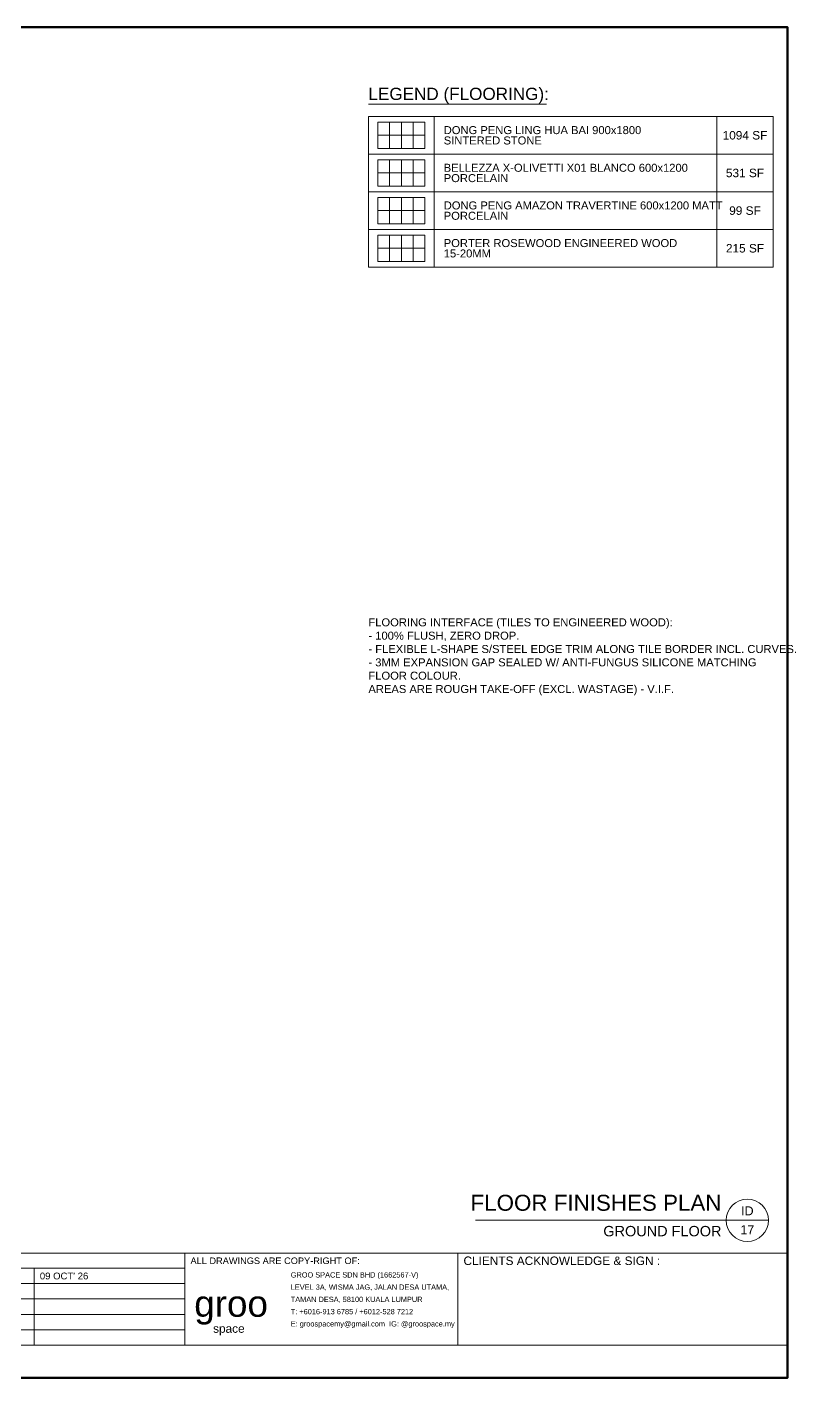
# Model space of a CAD drawing. Header units: millimetres. Extents: x 5 to 417, y 5 to 292.
# Drawn here: x 253.5 to 416.8, y 5 to 292 of the extents above; entities that cross this region are included whole.
import ezdxf
from ezdxf.enums import TextEntityAlignment as Align

# ---------------------------------------------------------------- set-up
doc = ezdxf.new("R2010")
doc.units = ezdxf.units.MM
for name, color, linetype, lineweight in [('0-SHEET', 7, 'CONTINUOUS', 50), ('0-TITLE', 7, 'CONTINUOUS', 18), ('0-TITLE-TXT', 7, 'CONTINUOUS', 13), ('I-FLOR', 8, 'CONTINUOUS', 9), ('I-NOTE', 1, 'CONTINUOUS', 13), ('I-TEXT', 7, 'CONTINUOUS', 13)]:
    doc.layers.add(name, color=color, linetype=linetype, lineweight=lineweight)
doc.styles.get("Standard").update_dxf_attribs({"font": 'arial.ttf'})

msp = doc.modelspace()

# ---------------------------------------------------------------- linework, layer by layer
at = {"layer": '0-SHEET'}
msp.add_lwpolyline([(5, 5), (415, 5), (415, 292), (5, 292)], close=True, dxfattribs=at)
at = {"layer": '0-TITLE'}
for p, q in [((5, 31.5), (415, 31.5)), ((287, 12), (287, 31.5)), ((345, 12), (345, 31.5)), ((219, 28.3), (287, 28.3)), ((255, 12), (255, 28.3)), ((219, 25.04), (287, 25.04)), ((219, 21.78), (287, 21.78)), ((219, 18.52), (287, 18.52)), ((219, 15.26), (287, 15.26)), ((5, 12), (415, 12))]:
    msp.add_line(p, q, dxfattribs=at)
at = {"layer": 'I-FLOR', "color": 5}
for p, q in [((330.5, 266.2), (330.5, 271.8)), ((333, 266.2), (333, 271.8)), ((335.5, 266.2), (335.5, 271.8)), ((328, 269), (338, 269))]:
    msp.add_line(p, q, dxfattribs=at)
at = {"layer": 'I-FLOR', "color": 6}
for p, q in [((330.5, 258.2), (330.5, 263.8)), ((333, 258.2), (333, 263.8)), ((335.5, 258.2), (335.5, 263.8)), ((328, 261), (338, 261))]:
    msp.add_line(p, q, dxfattribs=at)
at = {"layer": 'I-FLOR', "color": 30}
for p, q in [((330.5, 250.2), (330.5, 255.8)), ((333, 250.2), (333, 255.8)), ((335.5, 250.2), (335.5, 255.8)), ((328, 253), (338, 253))]:
    msp.add_line(p, q, dxfattribs=at)
at = {"layer": 'I-FLOR', "color": 3}
for p, q in [((330.5, 242.2), (330.5, 247.8)), ((333, 242.2), (333, 247.8)), ((335.5, 242.2), (335.5, 247.8)), ((328, 245), (338, 245))]:
    msp.add_line(p, q, dxfattribs=at)
at = {"layer": 'I-FLOR', "color": 5}
msp.add_lwpolyline([(328, 266.2), (338, 266.2), (338, 271.8), (328, 271.8)], close=True, dxfattribs=at)
at = {"layer": 'I-FLOR', "color": 6}
msp.add_lwpolyline([(328, 258.2), (338, 258.2), (338, 263.8), (328, 263.8)], close=True, dxfattribs=at)
at = {"layer": 'I-FLOR', "color": 30}
msp.add_lwpolyline([(328, 250.2), (338, 250.2), (338, 255.8), (328, 255.8)], close=True, dxfattribs=at)
at = {"layer": 'I-FLOR', "color": 3}
msp.add_lwpolyline([(328, 242.2), (338, 242.2), (338, 247.8), (328, 247.8)], close=True, dxfattribs=at)
at = {"layer": 'I-NOTE', "color": 1}
msp.add_line((326, 275.6), (363.8, 275.6), dxfattribs=at)
at = {"layer": 'I-TEXT'}
for p, q in [((348.75, 38.5), (402, 38.5)), ((402, 38.5), (411, 38.5))]:
    msp.add_line(p, q, dxfattribs=at)
for points in [[(326, 265), (340, 265), (340, 273), (326, 273)], [(340, 265), (400, 265), (400, 273), (340, 273)], [(400, 265), (412, 265), (412, 273), (400, 273)], [(326, 257), (340, 257), (340, 265), (326, 265)], [(340, 257), (400, 257), (400, 265), (340, 265)], [(400, 257), (412, 257), (412, 265), (400, 265)], [(326, 249), (340, 249), (340, 257), (326, 257)], [(340, 249), (400, 249), (400, 257), (340, 257)], [(400, 249), (412, 249), (412, 257), (400, 257)], [(326, 241), (340, 241), (340, 249), (326, 249)], [(340, 241), (400, 241), (400, 249), (340, 249)], [(400, 241), (412, 241), (412, 249), (400, 249)]]:
    msp.add_lwpolyline(points, close=True, dxfattribs=at)
msp.add_circle((406.5, 38.5), 4.5, dxfattribs=at)

# ---------------------------------------------------------------- texts
at = {"layer": '0-TITLE-TXT'}
for s, height, p in [('ALL DRAWINGS ARE COPY-RIGHT OF:', 1.4, (288.2, 29.9)), ('CLIENTS ACKNOWLEDGE & SIGN :', 1.8, (346.2, 29.9)), ("09 OCT' 26", 1.45, (256.2, 26.67)), ('GROO SPACE SDN BHD (1662567-V)', 1.12, (309.5, 26.9)), ('LEVEL 3A, WISMA JAG, JALAN DESA UTAMA,', 1.12, (309.5, 24.3)), ('TAMAN DESA, 58100 KUALA LUMPUR', 1.12, (309.5, 21.7)), ('T: +6016-913 6785 / +6012-528 7212', 1.12, (309.5, 19.1)), ('E: groospacemy@gmail.com  IG: @groospace.my', 1.12, (309.5, 16.5))]:
    msp.add_text(s, height=height, dxfattribs=at).set_placement(p, align=Align.MIDDLE_LEFT)
for s, height, p in [('groo', 5.6, (289, 18)), ('space', 1.8, (293, 14.6))]:
    msp.add_text(s, height=height, dxfattribs=at).set_placement(p)
at = {"layer": 'I-NOTE', "color": 1}
msp.add_text('LEGEND (FLOORING):', height=2.6, dxfattribs=at).set_placement((326, 276.5))
for s, p in [('DONG PENG LING HUA BAI 900x1800', (342, 270.1)), ('SINTERED STONE', (342, 267.9)), ('BELLEZZA X-OLIVETTI X01 BLANCO 600x1200', (342, 262.1)), ('PORCELAIN', (342, 259.9)), ('DONG PENG AMAZON TRAVERTINE 600x1200 MATT', (342, 254.1)), ('PORCELAIN', (342, 251.9)), ('PORTER ROSEWOOD ENGINEERED WOOD', (342, 246.1)), ('15-20MM', (342, 243.9))]:
    msp.add_text(s, height=1.7, dxfattribs=at).set_placement(p, align=Align.MIDDLE_LEFT)
at = {"layer": 'I-NOTE', "color": 1, "insert": (326, 150), "char_height": 1.7, "width": 86, "attachment_point": 7}
msp.add_mtext('FLOORING INTERFACE (TILES TO ENGINEERED WOOD):\\P- 100% FLUSH, ZERO DROP.\\P- FLEXIBLE L-SHAPE S/STEEL EDGE TRIM ALONG TILE BORDER INCL. CURVES.\\P- 3MM EXPANSION GAP SEALED W/ ANTI-FUNGUS SILICONE MATCHING FLOOR COLOUR.\\PAREAS ARE ROUGH TAKE-OFF (EXCL. WASTAGE) - V.I.F.', dxfattribs=at)
at = {"layer": 'I-TEXT'}
for s, height, p in [('1094 SF', 1.8, (406, 269)), ('531 SF', 1.8, (406, 261)), ('99 SF', 1.8, (406, 253)), ('215 SF', 1.8, (406, 245)), ('ID', 1.9, (406.5, 40.5)), ('17', 1.9, (406.5, 36.5))]:
    msp.add_text(s, height=height, dxfattribs=at).set_placement(p, align=Align.MIDDLE_CENTER)
msp.add_text('FLOOR FINISHES PLAN', height=3.4, dxfattribs=at).set_placement((401, 39.5), align=Align.BOTTOM_RIGHT)
msp.add_text('GROUND FLOOR', height=2.2, dxfattribs=at).set_placement((401, 37.3), align=Align.TOP_RIGHT)

doc.saveas('drawing.dxf')
